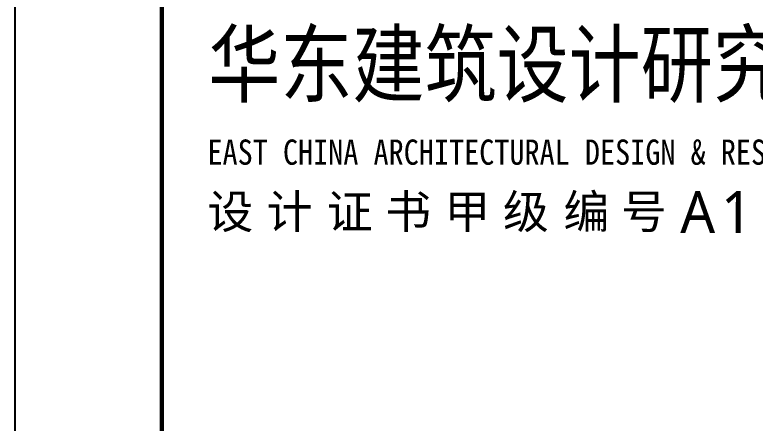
# Paper-space layout 'FL-00-00 图纸目录' of a CAD drawing. Header units: millimetres. Extents: x 71 to 491, y 93 to 390.
# Drawn here: x 71.31 to 106.54, y 317.4 to 336.82 of the extents above; entities that cross this region are included whole.
import ezdxf

# ---------------------------------------------------------------- set-up
doc = ezdxf.new("R2010")
doc.units = ezdxf.units.MM
doc.header["$MEASUREMENT"] = 0
for name, color, linetype in [('0E-TK-K', 11, 'CONTINUOUS'), ('2017_11-sheet-LOGO$0$C-SHET-TTLB', 11, 'CONTINUOUS'), ('C-SHET-TTLB', 11, 'CONTINUOUS'), ('通-图框-标题块', 11, 'CONTINUOUS')]:
    doc.layers.add(name, color=color, linetype=linetype)
doc.styles.add('2017_11-sheet-LOGO$0$微软雅黑L', font='')
doc.styles.add('2017_11-sheet-LOGO$0$黑体', font='')
doc.styles.add('黑体', font='', dxfattribs={"width": 0.8})
doc.styles.get('2017_11-sheet-LOGO$0$微软雅黑L').set_extended_font_data('Microsoft YaHei Light')
doc.styles.get('2017_11-sheet-LOGO$0$黑体').set_extended_font_data('SimHei')
doc.styles.get('黑体').set_extended_font_data('SimHei')

# ---------------------------------------------------------------- blocks, each defined once
blk = doc.blocks.new('华东院_2018华东院A3目录_2022_02-sheet-LOGO')
at = {"layer": '2017_11-sheet-LOGO$0$C-SHET-TTLB', "style": '2017_11-sheet-LOGO$0$黑体', "width": 0.88}
blk.add_text('EAST CHINA ARCHITECTURAL DESIGN & RESEARCH INSTITUTE CO., LTD', height=1.2, dxfattribs=at).set_placement((9.165, 240.835))
at = {"layer": '2017_11-sheet-LOGO$0$C-SHET-TTLB'}
for s, height, style, p in [('设', 1.6, '2017_11-sheet-LOGO$0$黑体', (9.161, 237.808)), ('计', 1.6, '2017_11-sheet-LOGO$0$黑体', (11.98, 237.808)), ('证', 1.6, '2017_11-sheet-LOGO$0$黑体', (14.845, 237.808)), ('书', 1.6, '2017_11-sheet-LOGO$0$黑体', (17.625, 237.808)), ('级', 1.6, '2017_11-sheet-LOGO$0$黑体', (23.227, 237.808)), ('编', 1.6, '2017_11-sheet-LOGO$0$黑体', (26.104, 237.808)), ('号', 1.6, '2017_11-sheet-LOGO$0$黑体', (28.843, 237.808)), ('A', 2, '2017_11-sheet-LOGO$0$微软雅黑L', (31.66, 237.582)), ('1', 2, '2017_11-sheet-LOGO$0$微软雅黑L', (33.605, 237.582)), ('甲', 1.6, '2017_11-sheet-LOGO$0$黑体', (20.441, 237.808))]:
    blk.add_text(s, height=height, dxfattribs=dict(at, style=style)).set_placement(p)
at = {"layer": 'C-SHET-TTLB', "insert": (9.205, 247.118), "char_height": 3, "attachment_point": 1, "style": '黑体'}
blk.add_mtext_dynamic_manual_height_columns('{\\fSimHei|b1|i0|c134|p49;\\W0.838;华东建筑设计研究院有限公司}', width=61.40037, gutter_width=18.242, heights=[8.641], dxfattribs=at)

psp = doc.layouts.new('FL-00-00 图纸目录')

# ---------------------------------------------------------------- linework, layer by layer
at = {"layer": '通-图框-标题块', "color": 8}
psp.add_line((71.315, 389.855), (71.315, 92.855), dxfattribs=at)
at = {"layer": '通-图框-标题块', "const_width": 0.2}
psp.add_lwpolyline([(78.315, 369.618), (482.315, 369.618), (482.315, 112.368), (78.315, 112.368), (78.315, 369.618)], dxfattribs=at)

# ---------------------------------------------------------------- block references
at = {"layer": '0E-TK-K'}
psp.add_blockref('华东院_2018华东院A3目录_2022_02-sheet-LOGO', (71.315, 88.855), dxfattribs=at)

doc.saveas('drawing.dxf')
